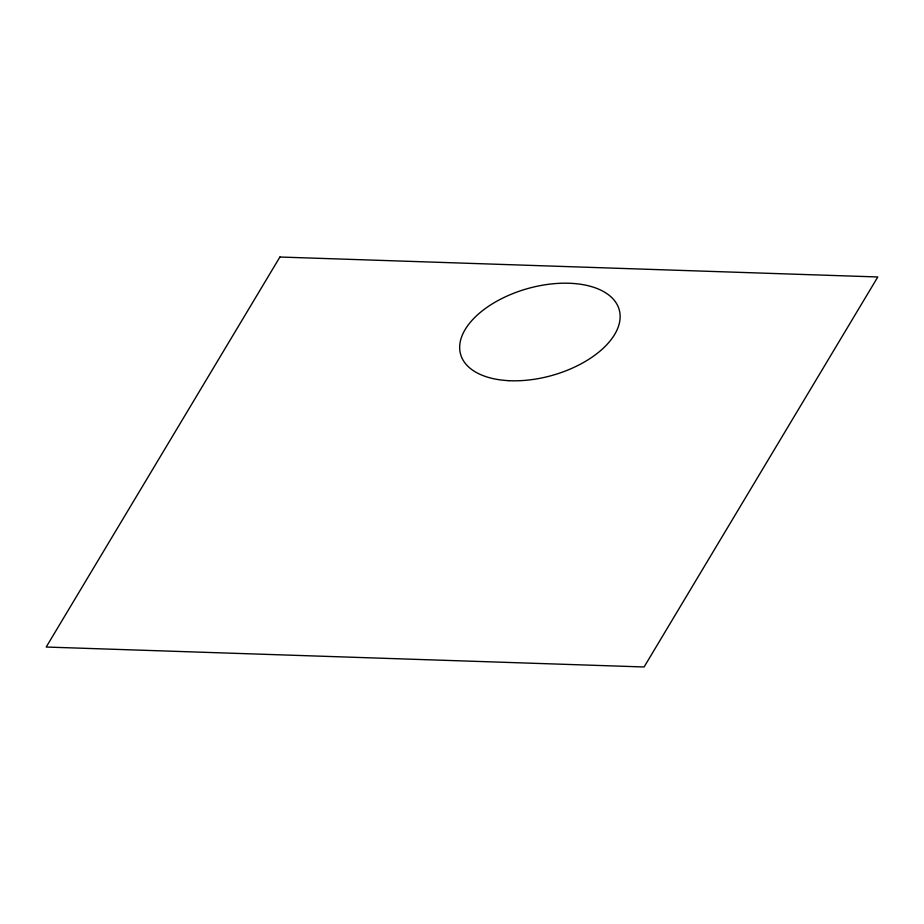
<?xml version="1.0" encoding="UTF-8"?>
<svg xmlns="http://www.w3.org/2000/svg" width="924" height="924" viewBox="0 0 924 924"><rect width="100%" height="100%" fill="white"/><g stroke="black" fill="none" stroke-linecap="round" stroke-linejoin="round"><path stroke-width="1.39" d="M279.914 257.022L46.2 647.031L644.086 666.978L877.8 276.969L279.914 257.022M508.916 380.676A82.386 45.114 -15.7 0 0 619.496 310.822A82.386 45.114 -15.7 0 0 491.291 304.493A82.386 45.114 -15.7 0 0 508.916 380.676"/></g></svg>
